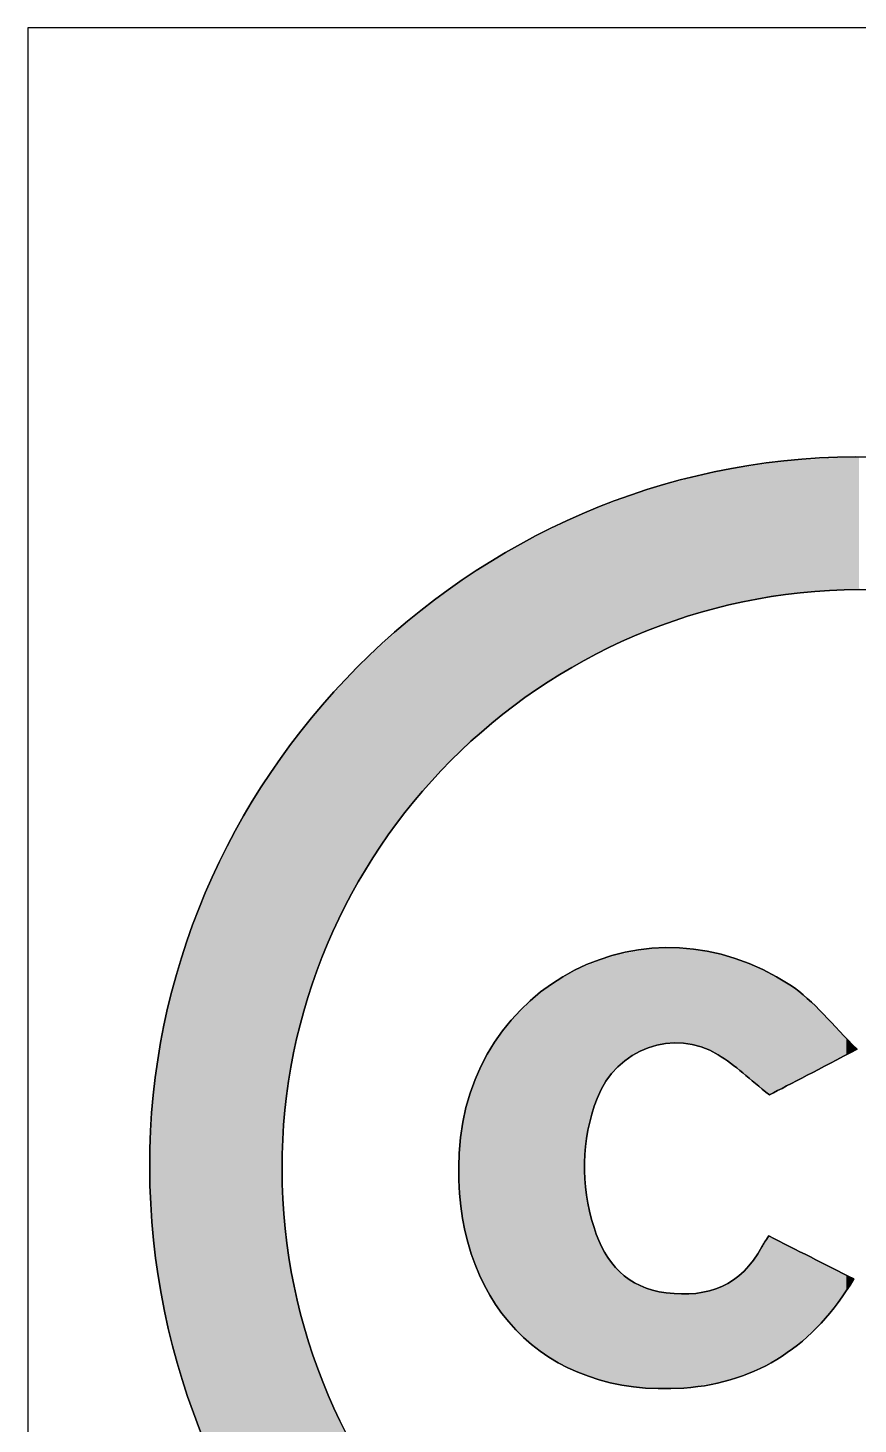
# Model space of a CAD drawing. Extents: x -255 to 680, y -360 to 140.
# Drawn here: x 51.93 to 64.12, y -325.98 to -305.47 of the extents above; entities that cross this region are included whole.
import ezdxf

# ---------------------------------------------------------------- set-up
doc = ezdxf.new("R2010")
doc.units = 0
doc.layers.add('CALQUE_1', color=7, linetype='CONTINUOUS')

# ---------------------------------------------------------------- blocks, each defined once
blk = doc.blocks.new('*U25')
at = {"layer": 'CALQUE_1', "color": 7}
for points in [[(62.431, -313.905), (62.074, -311.986), (62.431, -311.929)], [(62.497, -313.894), (62.431, -311.929), (62.497, -311.919)], [(62.431, -313.905), (62.431, -311.929), (62.497, -313.894)], [(63.035, -313.81), (62.497, -311.919), (63.035, -311.834)], [(62.497, -313.894), (62.497, -311.919), (63.035, -313.81)], [(63.111, -313.798), (63.035, -311.834), (63.111, -311.83)], [(63.035, -313.81), (63.035, -311.834), (63.111, -313.798)], [(63.273, -313.773), (63.111, -311.83), (63.273, -311.821)], [(63.111, -313.798), (63.111, -311.83), (63.273, -313.773)], [(63.346, -313.769), (63.273, -311.821), (63.346, -311.817)], [(63.273, -313.773), (63.273, -311.821), (63.346, -313.769)], [(64.087, -313.728), (63.346, -311.817), (64.087, -311.777)], [(63.346, -313.769), (63.346, -311.817), (64.087, -313.728)], [(64.087, -313.728), (64.087, -311.777), (64.139, -313.726)], [(64.139, -313.726), (64.087, -311.777), (64.139, -311.779)], [(61.619, -314.117), (61.073, -312.244), (61.619, -312.099)], [(61.678, -314.102), (61.619, -312.099), (61.678, -312.084)], [(61.619, -314.117), (61.619, -312.099), (61.678, -314.102)], [(62.011, -314.015), (61.678, -312.084), (62.011, -311.996)], [(61.678, -314.102), (61.678, -312.084), (62.011, -314.015)], [(62.074, -313.998), (62.011, -311.996), (62.074, -311.986)], [(62.011, -314.015), (62.011, -311.996), (62.074, -313.998)], [(62.074, -313.998), (62.074, -311.986), (62.431, -313.905)], [(60.84, -314.406), (60.146, -312.585), (60.84, -312.325)], [(60.893, -314.386), (60.84, -312.325), (60.893, -312.305)], [(60.84, -314.406), (60.84, -312.325), (60.893, -314.386)], [(61.021, -314.339), (60.893, -312.305), (61.021, -312.258)], [(60.893, -314.386), (60.893, -312.305), (61.021, -314.339)], [(61.073, -314.32), (61.021, -312.258), (61.073, -312.244)], [(61.021, -314.339), (61.021, -312.258), (61.073, -314.32)], [(61.073, -314.32), (61.073, -312.244), (61.619, -314.117)], [(60.071, -314.784), (59.441, -312.922), (60.071, -312.613)], [(60.099, -314.767), (60.071, -312.613), (60.099, -312.602)], [(60.071, -314.784), (60.071, -312.613), (60.099, -314.767)], [(60.114, -314.76), (60.099, -312.602), (60.114, -312.597)], [(60.099, -314.767), (60.099, -312.602), (60.114, -314.76)], [(60.146, -314.744), (60.114, -312.597), (60.146, -312.585)], [(60.114, -314.76), (60.114, -312.597), (60.146, -314.744)], [(60.146, -314.744), (60.146, -312.585), (60.84, -314.406)], [(59.4, -315.195), (59.201, -313.039), (59.4, -312.942)], [(59.441, -315.17), (59.4, -312.942), (59.441, -312.922)], [(59.4, -315.195), (59.4, -312.942), (59.441, -315.17)], [(59.441, -315.17), (59.441, -312.922), (60.071, -314.784)], [(59.165, -315.372), (58.783, -313.292), (59.165, -313.057)], [(59.201, -315.345), (59.165, -313.057), (59.201, -313.039)], [(59.165, -315.372), (59.165, -313.057), (59.201, -315.345)], [(59.201, -315.345), (59.201, -313.039), (59.4, -315.195)], [(58.747, -315.686), (58.339, -313.565), (58.747, -313.314)], [(58.783, -315.659), (58.747, -313.314), (58.783, -313.292)], [(58.747, -315.686), (58.747, -313.314), (58.783, -315.659)], [(58.783, -315.659), (58.783, -313.292), (59.165, -315.372)], [(58.309, -316.086), (58.176, -313.685), (58.309, -313.584)], [(58.339, -316.059), (58.309, -313.584), (58.339, -313.565)], [(58.309, -316.086), (58.309, -313.584), (58.339, -316.059)], [(58.339, -316.059), (58.339, -313.565), (58.747, -315.686)], [(58.145, -316.237), (57.624, -314.102), (58.145, -313.708)], [(58.176, -316.208), (58.145, -313.708), (58.176, -313.685)], [(58.145, -316.237), (58.145, -313.708), (58.176, -316.208)], [(58.176, -316.208), (58.176, -313.685), (58.309, -316.086)], [(57.509, -316.96), (57.131, -314.535), (57.509, -314.189)], [(57.535, -316.925), (57.509, -314.189), (57.535, -314.169)], [(57.509, -316.96), (57.509, -314.189), (57.535, -316.925)], [(57.597, -316.841), (57.535, -314.169), (57.597, -314.122)], [(57.535, -316.925), (57.535, -314.169), (57.597, -316.841)], [(57.624, -316.812), (57.597, -314.122), (57.624, -314.102)], [(57.597, -316.841), (57.597, -314.122), (57.624, -316.812)], [(57.624, -316.812), (57.624, -314.102), (58.145, -316.237)], [(57.109, -317.496), (56.793, -314.845), (57.109, -314.555)], [(57.131, -317.466), (57.109, -314.555), (57.131, -314.535)], [(57.109, -317.496), (57.109, -314.555), (57.131, -317.466)], [(57.131, -317.466), (57.131, -314.535), (57.509, -316.96)], [(56.684, -318.197), (56.342, -315.339), (56.684, -314.961)], [(56.702, -318.167), (56.684, -314.961), (56.702, -314.94)], [(56.684, -318.197), (56.684, -314.961), (56.702, -318.167)], [(56.77, -318.055), (56.702, -314.94), (56.77, -314.865)], [(56.702, -318.167), (56.702, -314.94), (56.77, -318.055)], [(56.793, -318.018), (56.77, -314.865), (56.793, -314.845)], [(56.77, -318.055), (56.77, -314.865), (56.793, -318.018)], [(56.793, -318.018), (56.793, -314.845), (57.109, -317.496)], [(56.327, -318.94), (56.118, -315.586), (56.327, -315.355)], [(56.342, -318.91), (56.327, -315.355), (56.342, -315.339)], [(56.327, -318.94), (56.327, -315.355), (56.342, -318.91)], [(56.342, -318.91), (56.342, -315.339), (56.684, -318.197)], [(56.098, -319.567), (56.053, -315.669), (56.098, -315.608)], [(56.118, -319.513), (56.098, -315.608), (56.118, -315.586)], [(56.098, -319.567), (56.098, -315.608), (56.118, -319.513)], [(56.118, -319.513), (56.118, -315.586), (56.327, -318.94)], [(56.043, -319.719), (55.841, -315.952), (56.043, -315.683)], [(56.053, -319.69), (56.043, -315.683), (56.053, -315.669)], [(56.043, -319.719), (56.043, -315.683), (56.053, -319.69)], [(56.053, -319.69), (56.053, -315.669), (56.098, -319.567)], [(55.834, -320.532), (55.71, -316.128), (55.834, -315.962)], [(55.841, -320.504), (55.834, -315.962), (55.841, -315.952)], [(55.834, -320.532), (55.834, -315.962), (55.841, -320.504)], [(55.841, -320.504), (55.841, -315.952), (56.043, -319.719)], [(55.665, -328.28), (55.516, -316.389), (55.665, -316.189)], [(55.707, -321.373), (55.665, -316.189), (55.707, -316.132)], [(55.665, -322.238), (55.665, -316.189), (55.707, -321.373)], [(55.71, -321.35), (55.707, -316.132), (55.71, -316.128)], [(55.707, -321.373), (55.707, -316.132), (55.71, -321.35)], [(55.71, -321.35), (55.71, -316.128), (55.834, -320.532)], [(55.498, -328.052), (54.991, -317.246), (55.498, -316.412)], [(55.516, -328.08), (55.498, -316.412), (55.516, -316.389)], [(55.498, -328.052), (55.498, -316.412), (55.516, -328.08)], [(55.516, -328.08), (55.516, -316.389), (55.665, -328.28)], [(54.976, -327.183), (54.55, -318.153), (54.976, -317.271)], [(54.991, -327.215), (54.976, -317.271), (54.991, -317.246)], [(54.976, -327.183), (54.976, -317.271), (54.991, -327.215)], [(54.991, -327.215), (54.991, -317.246), (55.498, -328.052)], [(54.537, -326.261), (54.197, -319.105), (54.537, -318.181)], [(54.55, -326.297), (54.537, -318.181), (54.55, -318.153)], [(54.537, -326.261), (54.537, -318.181), (54.55, -326.297)], [(54.55, -326.297), (54.55, -318.153), (54.976, -327.183)], [(54.186, -325.29), (53.938, -320.096), (54.186, -319.134)], [(54.197, -325.332), (54.186, -319.134), (54.197, -319.105)], [(54.186, -325.29), (54.186, -319.134), (54.197, -325.332)], [(54.197, -325.332), (54.197, -319.105), (54.537, -326.261)], [(53.93, -324.273), (53.777, -321.123), (53.93, -320.127)], [(53.938, -324.325), (53.93, -320.127), (53.938, -320.096)], [(53.93, -324.273), (53.93, -320.127), (53.938, -324.325)], [(53.938, -324.325), (53.938, -320.096), (54.186, -325.29)], [(53.773, -323.196), (53.721, -322.206), (53.773, -321.152)], [(53.777, -323.281), (53.773, -321.152), (53.777, -321.123)], [(53.773, -323.196), (53.773, -321.152), (53.777, -323.281)], [(53.777, -323.281), (53.777, -321.123), (53.93, -324.273)], [(55.665, -328.28), (55.665, -322.238), (55.707, -328.337)], [(55.707, -328.337), (55.665, -322.238), (55.707, -323.044)], [(55.707, -328.337), (55.707, -323.044), (55.71, -328.342)], [(55.71, -328.342), (55.707, -323.044), (55.71, -323.111)], [(55.71, -328.342), (55.71, -323.111), (55.834, -328.508)], [(55.834, -328.508), (55.71, -323.111), (55.834, -323.913)], [(55.834, -328.508), (55.834, -323.913), (55.841, -328.517)], [(55.841, -328.517), (55.834, -323.913), (55.841, -323.958)], [(55.841, -328.517), (55.841, -323.958), (56.043, -328.787)], [(56.043, -328.787), (55.841, -323.958), (56.043, -324.734)], [(56.043, -328.787), (56.043, -324.734), (56.053, -328.801)], [(56.053, -328.801), (56.043, -324.734), (56.053, -324.775)], [(56.053, -328.801), (56.053, -324.775), (56.098, -328.862)], [(56.098, -328.862), (56.053, -324.775), (56.098, -324.898)], [(56.098, -328.862), (56.098, -324.898), (56.118, -328.888)], [(56.118, -328.888), (56.098, -324.898), (56.118, -324.951)], [(56.118, -328.888), (56.118, -324.951), (56.327, -329.119)], [(56.327, -329.119), (56.118, -324.951), (56.327, -325.52)], [(56.327, -329.119), (56.327, -325.52), (56.342, -329.135)], [(56.342, -329.135), (56.327, -325.52), (56.342, -325.559)], [(56.342, -329.135), (56.342, -325.559), (56.684, -329.513)], [(56.684, -329.513), (56.342, -325.559), (56.684, -326.266)]]:
    blk.add_solid(points, dxfattribs=at)
blk = doc.blocks.new('*U33')
at = {"layer": 'CALQUE_1', "color": 7}
for points in [[(60.449, -320.913), (60.384, -319.152), (60.449, -319.126)], [(60.485, -320.862), (60.449, -319.126), (60.485, -319.112)], [(60.449, -320.913), (60.449, -319.126), (60.485, -320.862)], [(60.503, -320.836), (60.485, -319.112), (60.503, -319.105)], [(60.485, -320.862), (60.485, -319.112), (60.503, -320.836)], [(60.51, -320.829), (60.503, -319.105), (60.51, -319.102)], [(60.503, -320.836), (60.503, -319.105), (60.51, -320.829)], [(60.623, -320.713), (60.51, -319.102), (60.623, -319.082)], [(60.51, -320.829), (60.51, -319.102), (60.623, -320.713)], [(60.645, -320.69), (60.623, -319.082), (60.645, -319.077)], [(60.623, -320.713), (60.623, -319.082), (60.645, -320.69)], [(60.806, -320.571), (60.645, -319.077), (60.806, -319.048)], [(60.645, -320.69), (60.645, -319.077), (60.806, -320.571)], [(60.841, -320.554), (60.806, -319.048), (60.841, -319.042)], [(60.806, -320.571), (60.806, -319.048), (60.841, -320.554)], [(60.982, -320.48), (60.841, -319.042), (60.982, -319.016)], [(60.841, -320.554), (60.841, -319.042), (60.982, -320.48)], [(61.004, -320.473), (60.982, -319.016), (61.004, -319.012)], [(60.982, -320.48), (60.982, -319.016), (61.004, -320.473)], [(61.097, -320.442), (61.004, -319.012), (61.097, -318.995)], [(61.004, -320.473), (61.004, -319.012), (61.097, -320.442)], [(61.097, -320.442), (61.097, -318.995), (61.105, -320.44)], [(61.105, -320.44), (61.097, -318.995), (61.105, -318.995)], [(61.168, -320.419), (61.105, -318.995), (61.168, -318.993)], [(61.105, -320.44), (61.105, -318.995), (61.168, -320.419)], [(61.362, -320.388), (61.168, -318.993), (61.362, -318.987)], [(61.168, -320.419), (61.168, -318.993), (61.362, -320.388)], [(61.399, -320.388), (61.362, -318.987), (61.399, -318.986)], [(61.362, -320.388), (61.362, -318.987), (61.399, -320.388)], [(61.399, -320.388), (61.399, -318.986), (61.421, -320.388)], [(61.421, -320.388), (61.399, -318.986), (61.421, -318.987)], [(61.421, -320.388), (61.421, -318.987), (61.558, -320.389)], [(61.558, -320.389), (61.421, -318.987), (61.558, -318.996)], [(61.558, -320.389), (61.558, -318.996), (61.566, -320.39)], [(61.566, -320.39), (61.558, -318.996), (61.566, -318.997)], [(61.566, -320.39), (61.566, -318.997), (61.705, -320.414)], [(61.705, -320.414), (61.566, -318.997), (61.705, -319.006)], [(61.705, -320.414), (61.705, -319.006), (61.742, -320.421)], [(61.742, -320.421), (61.705, -319.006), (61.742, -319.012)], [(61.742, -320.421), (61.742, -319.012), (61.754, -320.423)], [(61.754, -320.423), (61.742, -319.012), (61.754, -319.015)], [(61.754, -320.423), (61.754, -319.015), (61.946, -320.492)], [(61.946, -320.492), (61.754, -319.015), (61.946, -319.047)], [(61.946, -320.492), (61.946, -319.047), (62.013, -320.527)], [(62.013, -320.527), (61.946, -319.047), (62.013, -319.058)], [(62.013, -320.527), (62.013, -319.058), (62.034, -320.538)], [(62.034, -320.538), (62.013, -319.058), (62.034, -319.064)], [(62.034, -320.538), (62.034, -319.064), (62.039, -320.54)], [(62.039, -320.54), (62.034, -319.064), (62.039, -319.065)], [(62.039, -320.54), (62.039, -319.065), (62.092, -320.573)], [(62.092, -320.573), (62.039, -319.065), (62.092, -319.08)], [(62.092, -320.573), (62.092, -319.08), (62.154, -320.614)], [(62.154, -320.614), (62.092, -319.08), (62.154, -319.097)], [(62.154, -320.614), (62.154, -319.097), (62.161, -320.618)], [(62.161, -320.618), (62.154, -319.097), (62.161, -319.099)], [(62.161, -320.618), (62.161, -319.099), (62.294, -320.721)], [(62.294, -320.721), (62.161, -319.099), (62.294, -319.136)], [(62.294, -320.721), (62.294, -319.136), (62.32, -320.74)], [(62.32, -320.74), (62.294, -319.136), (62.32, -319.143)], [(59.959, -325.198), (59.584, -319.558), (59.959, -319.319)], [(60.01, -325.224), (59.959, -319.319), (60.01, -319.299)], [(59.959, -325.198), (59.959, -319.319), (60.01, -325.224)], [(60.106, -325.255), (60.01, -319.299), (60.106, -319.261)], [(60.01, -325.224), (60.01, -319.299), (60.106, -325.255)], [(60.121, -321.906), (60.106, -319.261), (60.121, -319.255)], [(60.106, -322.262), (60.106, -319.261), (60.121, -321.906)], [(60.137, -321.816), (60.121, -319.255), (60.137, -319.249)], [(60.121, -321.906), (60.121, -319.255), (60.137, -321.816)], [(60.183, -321.551), (60.137, -319.249), (60.183, -319.231)], [(60.137, -321.816), (60.137, -319.249), (60.183, -321.551)], [(60.211, -321.459), (60.183, -319.231), (60.211, -319.22)], [(60.183, -321.551), (60.183, -319.231), (60.211, -321.459)], [(60.262, -321.296), (60.211, -319.22), (60.262, -319.2)], [(60.211, -321.459), (60.211, -319.22), (60.262, -321.296)], [(60.291, -321.2), (60.262, -319.2), (60.291, -319.188)], [(60.262, -321.296), (60.262, -319.2), (60.291, -321.2)], [(60.315, -321.151), (60.291, -319.188), (60.315, -319.179)], [(60.291, -321.2), (60.291, -319.188), (60.315, -321.151)], [(60.384, -321.006), (60.315, -319.179), (60.384, -319.152)], [(60.315, -321.151), (60.315, -319.179), (60.384, -321.006)], [(60.384, -321.006), (60.384, -319.152), (60.449, -320.913)], [(62.32, -320.74), (62.32, -319.143), (62.431, -320.826)], [(62.431, -320.826), (62.32, -319.143), (62.431, -319.186)], [(62.431, -320.826), (62.431, -319.186), (62.521, -320.9)], [(62.521, -320.9), (62.431, -319.186), (62.521, -319.22)], [(62.521, -320.9), (62.521, -319.22), (62.625, -320.988)], [(62.625, -320.988), (62.521, -319.22), (62.625, -319.26)], [(62.625, -320.988), (62.625, -319.26), (62.685, -321.037)], [(62.685, -321.037), (62.625, -319.26), (62.685, -319.29)], [(62.685, -321.037), (62.685, -319.29), (62.709, -321.058)], [(62.709, -321.058), (62.685, -319.29), (62.709, -319.303)], [(62.709, -321.058), (62.709, -319.303), (62.717, -321.064)], [(62.717, -321.064), (62.709, -319.303), (62.717, -319.307)], [(62.717, -321.064), (62.717, -319.307), (62.777, -321.113)], [(62.777, -321.113), (62.717, -319.307), (62.777, -319.337)], [(62.777, -321.113), (62.777, -319.337), (62.795, -321.128)], [(62.795, -321.128), (62.777, -319.337), (62.795, -319.346)], [(62.795, -321.128), (62.795, -319.346), (62.802, -321.13)], [(62.802, -321.13), (62.795, -319.346), (62.802, -319.349)], [(62.802, -321.13), (62.802, -319.349), (62.809, -321.132)], [(62.809, -321.132), (62.802, -319.349), (62.809, -319.353)], [(62.809, -321.132), (62.809, -319.353), (62.836, -321.142)], [(62.836, -321.142), (62.809, -319.353), (62.836, -319.367)], [(62.836, -321.142), (62.836, -319.367), (62.849, -321.135)], [(62.849, -321.135), (62.836, -319.367), (62.849, -319.373)], [(62.849, -321.135), (62.849, -319.373), (62.881, -321.118)], [(62.881, -321.118), (62.849, -319.373), (62.881, -319.389)], [(62.881, -321.118), (62.881, -319.389), (62.927, -321.094)], [(62.927, -321.094), (62.881, -319.389), (62.927, -319.412)], [(62.927, -321.094), (62.927, -319.412), (62.964, -321.075)], [(62.964, -321.075), (62.927, -319.412), (62.964, -319.435)], [(62.964, -321.075), (62.964, -319.435), (63.075, -321.017)], [(63.075, -321.017), (62.964, -319.435), (63.075, -319.501)], [(63.075, -321.017), (63.075, -319.501), (63.075, -321.017)], [(63.075, -321.017), (63.075, -319.501), (63.075, -319.501)], [(63.075, -321.017), (63.075, -319.501), (63.112, -320.998)], [(63.112, -320.998), (63.075, -319.501), (63.112, -319.525)], [(63.112, -320.998), (63.112, -319.525), (63.128, -320.989)], [(63.128, -320.989), (63.112, -319.525), (63.128, -319.536)], [(63.128, -320.989), (63.128, -319.536), (63.141, -320.983)], [(63.141, -320.983), (63.128, -319.536), (63.141, -319.544)], [(63.141, -320.983), (63.141, -319.544), (63.16, -320.973)], [(63.16, -320.973), (63.141, -319.544), (63.16, -319.557)], [(59.461, -324.905), (59.211, -319.876), (59.461, -319.637)], [(59.584, -325.001), (59.461, -319.637), (59.584, -319.558)], [(59.461, -324.905), (59.461, -319.637), (59.584, -325.001)], [(59.584, -325.001), (59.584, -319.558), (59.959, -325.198)], [(63.16, -320.973), (63.16, -319.557), (63.19, -320.957)], [(63.19, -320.957), (63.16, -319.557), (63.19, -319.578)], [(63.19, -320.957), (63.19, -319.578), (63.378, -320.859)], [(63.378, -320.859), (63.19, -319.578), (63.378, -319.73)], [(63.378, -320.859), (63.378, -319.73), (63.424, -320.835)], [(63.424, -320.835), (63.378, -319.73), (63.424, -319.777)], [(59.211, -324.711), (59.029, -320.05), (59.211, -319.876)], [(59.211, -324.711), (59.211, -319.876), (59.461, -324.905)], [(63.424, -320.835), (63.424, -319.777), (63.542, -320.774)], [(63.542, -320.774), (63.424, -319.777), (63.542, -319.895)], [(63.542, -320.774), (63.542, -319.895), (63.581, -320.753)], [(63.581, -320.753), (63.542, -319.895), (63.581, -319.934)], [(63.581, -320.753), (63.581, -319.934), (63.734, -320.673)], [(63.734, -320.673), (63.581, -319.934), (63.734, -320.087)], [(59.029, -324.508), (58.894, -320.223), (59.029, -320.05)], [(59.029, -324.508), (59.029, -320.05), (59.211, -324.711)], [(63.734, -320.673), (63.734, -320.087), (63.899, -320.588)], [(63.899, -320.588), (63.734, -320.087), (63.899, -320.259)], [(58.843, -324.276), (58.679, -320.549), (58.843, -320.289)], [(58.894, -324.358), (58.843, -320.289), (58.894, -320.223)], [(58.843, -324.276), (58.843, -320.289), (58.894, -324.358)], [(58.894, -324.358), (58.894, -320.223), (59.029, -324.508)], [(63.899, -320.588), (63.899, -320.259), (63.95, -320.561)], [(63.95, -320.561), (63.899, -320.259), (63.95, -320.313)], [(63.95, -320.561), (63.95, -320.313), (64.021, -320.524)], [(64.021, -320.524), (63.95, -320.313), (64.021, -320.387)], [(58.679, -324.014), (58.637, -320.633), (58.679, -320.549)], [(58.679, -324.014), (58.679, -320.549), (58.843, -324.276)], [(64.021, -320.524), (64.021, -320.387), (64.035, -320.517)], [(64.035, -320.517), (64.021, -320.387), (64.035, -320.401)], [(64.035, -320.517), (64.035, -320.401), (64.052, -320.508)], [(64.052, -320.508), (64.035, -320.401), (64.052, -320.419)], [(64.052, -320.508), (64.052, -320.419), (64.055, -320.506)], [(64.055, -320.506), (64.052, -320.419), (64.055, -320.422)], [(64.055, -320.506), (64.055, -320.422), (64.109, -320.478)], [(58.637, -323.947), (58.54, -320.828), (58.637, -320.633)], [(58.637, -323.947), (58.637, -320.633), (58.679, -324.014)], [(58.54, -323.713), (58.444, -321.081), (58.54, -320.828)], [(58.54, -323.713), (58.54, -320.828), (58.637, -323.947)], [(58.427, -323.411), (58.341, -321.442), (58.427, -321.126)], [(58.444, -323.481), (58.427, -321.126), (58.444, -321.081)], [(58.427, -323.411), (58.427, -321.126), (58.444, -323.481)], [(58.444, -323.481), (58.444, -321.081), (58.54, -323.713)], [(58.317, -322.966), (58.286, -321.774), (58.317, -321.584)], [(58.341, -323.062), (58.317, -321.584), (58.341, -321.442)], [(58.317, -322.966), (58.317, -321.584), (58.341, -323.062)], [(58.341, -323.062), (58.341, -321.442), (58.427, -323.411)], [(58.286, -322.644), (58.262, -322.106), (58.286, -321.774)], [(58.286, -322.644), (58.286, -321.774), (58.317, -322.966)], [(58.262, -322.404), (58.262, -322.403), (58.262, -322.106)], [(58.262, -322.404), (58.262, -322.106), (58.286, -322.644)], [(60.106, -325.255), (60.106, -322.262), (60.121, -325.26)], [(60.121, -325.26), (60.106, -322.262), (60.121, -322.438)], [(60.121, -325.26), (60.121, -322.438), (60.137, -325.265)], [(60.137, -325.265), (60.121, -322.438), (60.137, -322.62)], [(60.137, -325.265), (60.137, -322.62), (60.183, -325.28)], [(60.183, -325.28), (60.137, -322.62), (60.183, -322.84)], [(60.183, -325.28), (60.183, -322.84), (60.211, -325.289)], [(60.211, -325.289), (60.183, -322.84), (60.211, -322.978)], [(60.211, -325.289), (60.211, -322.978), (60.262, -325.305)], [(60.262, -325.305), (60.211, -322.978), (60.262, -323.146)], [(60.262, -325.305), (60.262, -323.146), (60.291, -325.315)], [(60.291, -325.315), (60.262, -323.146), (60.291, -323.224)], [(60.291, -325.315), (60.291, -323.224), (60.315, -325.322)], [(60.315, -325.322), (60.291, -323.224), (60.315, -323.286)], [(62.795, -325.102), (62.777, -323.272), (62.795, -323.245)], [(62.802, -325.098), (62.795, -323.245), (62.802, -323.234)], [(62.795, -325.102), (62.795, -323.245), (62.802, -325.098)], [(62.809, -325.093), (62.802, -323.234), (62.809, -323.224)], [(62.802, -325.098), (62.802, -323.234), (62.809, -325.093)], [(62.809, -325.093), (62.809, -323.224), (62.836, -325.077)], [(62.836, -325.077), (62.809, -323.224), (62.836, -323.234)], [(62.836, -325.077), (62.836, -323.234), (62.849, -325.069)], [(62.849, -325.069), (62.836, -323.234), (62.849, -323.239)], [(62.849, -325.069), (62.849, -323.239), (62.881, -325.05)], [(62.881, -325.05), (62.849, -323.239), (62.881, -323.255)], [(60.315, -325.322), (60.315, -323.286), (60.384, -325.345)], [(60.384, -325.345), (60.315, -323.286), (60.384, -323.416)], [(60.384, -325.345), (60.384, -323.416), (60.449, -325.365)], [(60.449, -325.365), (60.384, -323.416), (60.449, -323.538)], [(62.685, -325.169), (62.625, -323.505), (62.685, -323.417)], [(62.709, -325.154), (62.685, -323.417), (62.709, -323.38)], [(62.685, -325.169), (62.685, -323.417), (62.709, -325.154)], [(62.717, -325.149), (62.709, -323.38), (62.717, -323.367)], [(62.709, -325.154), (62.709, -323.38), (62.717, -325.149)], [(62.777, -325.113), (62.717, -323.367), (62.777, -323.272)], [(62.717, -325.149), (62.717, -323.367), (62.777, -325.113)], [(62.777, -325.113), (62.777, -323.272), (62.795, -325.102)], [(62.881, -325.05), (62.881, -323.255), (62.927, -325.022)], [(62.927, -325.022), (62.881, -323.255), (62.927, -323.279)], [(62.927, -325.022), (62.927, -323.279), (62.964, -324.999)], [(62.964, -324.999), (62.927, -323.279), (62.964, -323.297)], [(62.964, -324.999), (62.964, -323.297), (63.075, -324.932)], [(63.075, -324.932), (62.964, -323.297), (63.075, -323.354)], [(63.075, -324.932), (63.075, -323.354), (63.075, -324.932)], [(63.075, -324.932), (63.075, -323.354), (63.075, -323.354)], [(63.075, -324.932), (63.075, -323.354), (63.112, -324.91)], [(63.112, -324.91), (63.075, -323.354), (63.112, -323.372)], [(63.112, -324.91), (63.112, -323.372), (63.128, -324.9)], [(63.128, -324.9), (63.112, -323.372), (63.128, -323.381)], [(63.128, -324.9), (63.128, -323.381), (63.141, -324.892)], [(63.141, -324.892), (63.128, -323.381), (63.141, -323.387)], [(63.141, -324.892), (63.141, -323.387), (63.16, -324.881)], [(63.16, -324.881), (63.141, -323.387), (63.16, -323.397)], [(63.16, -324.881), (63.16, -323.397), (63.19, -324.853)], [(63.19, -324.853), (63.16, -323.397), (63.19, -323.412)], [(63.19, -324.853), (63.19, -323.412), (63.378, -324.684)], [(63.378, -324.684), (63.19, -323.412), (63.378, -323.507)], [(60.449, -325.365), (60.449, -323.538), (60.485, -325.377)], [(60.485, -325.377), (60.449, -323.538), (60.485, -323.581)], [(60.485, -325.377), (60.485, -323.581), (60.503, -325.38)], [(60.503, -325.38), (60.485, -323.581), (60.503, -323.603)], [(60.503, -325.38), (60.503, -323.603), (60.51, -325.381)], [(60.51, -325.381), (60.503, -323.603), (60.51, -323.611)], [(60.51, -325.381), (60.51, -323.611), (60.623, -325.398)], [(60.623, -325.398), (60.51, -323.611), (60.623, -323.747)], [(62.625, -325.19), (62.521, -323.661), (62.625, -323.505)], [(62.625, -325.19), (62.625, -323.505), (62.685, -325.169)], [(63.378, -324.684), (63.378, -323.507), (63.424, -324.642)], [(63.424, -324.642), (63.378, -323.507), (63.424, -323.531)], [(63.424, -324.642), (63.424, -323.531), (63.542, -324.535)], [(63.542, -324.535), (63.424, -323.531), (63.542, -323.59)], [(63.542, -324.535), (63.542, -323.59), (63.581, -324.5)], [(63.581, -324.5), (63.542, -323.59), (63.581, -323.61)], [(63.581, -324.5), (63.581, -323.61), (63.734, -324.305)], [(63.734, -324.305), (63.581, -323.61), (63.734, -323.687)], [(60.623, -325.398), (60.623, -323.747), (60.645, -325.401)], [(60.645, -325.401), (60.623, -323.747), (60.645, -323.764)], [(60.645, -325.401), (60.645, -323.764), (60.806, -325.425)], [(60.806, -325.425), (60.645, -323.764), (60.806, -323.883)], [(62.32, -325.301), (62.294, -323.866), (62.32, -323.842)], [(62.431, -325.26), (62.32, -323.842), (62.431, -323.742)], [(62.32, -325.301), (62.32, -323.842), (62.431, -325.26)], [(62.521, -325.228), (62.431, -323.742), (62.521, -323.661)], [(62.431, -325.26), (62.431, -323.742), (62.521, -325.228)], [(62.521, -325.228), (62.521, -323.661), (62.625, -325.19)], [(63.734, -324.305), (63.734, -323.687), (63.899, -324.095)], [(63.899, -324.095), (63.734, -323.687), (63.899, -323.771)], [(63.899, -324.095), (63.899, -323.771), (63.95, -324.03)], [(63.95, -324.03), (63.899, -323.771), (63.95, -323.797)], [(63.95, -324.03), (63.95, -323.797), (64.021, -323.92)], [(64.021, -323.92), (63.95, -323.797), (64.021, -323.832)], [(64.021, -323.92), (64.021, -323.832), (64.035, -323.898)], [(64.035, -323.898), (64.021, -323.832), (64.035, -323.839)], [(64.035, -323.898), (64.035, -323.839), (64.052, -323.87)], [(64.052, -323.87), (64.035, -323.839), (64.052, -323.848)], [(64.052, -323.87), (64.052, -323.848), (64.055, -323.865)], [(60.806, -325.425), (60.806, -323.883), (60.841, -325.43)], [(60.841, -325.43), (60.806, -323.883), (60.841, -323.909)], [(60.841, -325.43), (60.841, -323.909), (60.982, -325.452)], [(60.982, -325.452), (60.841, -323.909), (60.982, -323.967)], [(60.982, -325.452), (60.982, -323.967), (61.004, -325.455)], [(61.004, -325.455), (60.982, -323.967), (61.004, -323.976)], [(61.004, -325.455), (61.004, -323.976), (61.097, -325.455)], [(61.097, -325.455), (61.004, -323.976), (61.097, -324.014)], [(61.097, -325.455), (61.097, -324.014), (61.105, -325.455)], [(61.105, -325.455), (61.097, -324.014), (61.105, -324.017)], [(61.105, -325.455), (61.105, -324.017), (61.168, -325.455)], [(61.168, -325.455), (61.105, -324.017), (61.168, -324.027)], [(61.168, -325.455), (61.168, -324.027), (61.362, -325.455)], [(61.362, -325.455), (61.168, -324.027), (61.362, -324.059)], [(61.362, -325.455), (61.362, -324.059), (61.399, -325.455)], [(61.399, -325.455), (61.362, -324.059), (61.399, -324.065)], [(61.705, -325.432), (61.566, -324.067), (61.705, -324.065)], [(61.742, -325.427), (61.705, -324.065), (61.742, -324.064)], [(61.705, -325.432), (61.705, -324.065), (61.742, -325.427)], [(61.754, -325.424), (61.742, -324.064), (61.754, -324.061)], [(61.742, -325.427), (61.742, -324.064), (61.754, -325.424)], [(61.946, -325.394), (61.754, -324.061), (61.946, -324.018)], [(61.754, -325.424), (61.754, -324.061), (61.946, -325.394)], [(62.013, -325.383), (61.946, -324.018), (62.013, -324.003)], [(61.946, -325.394), (61.946, -324.018), (62.013, -325.383)], [(62.034, -325.38), (62.013, -324.003), (62.034, -323.998)], [(62.013, -325.383), (62.013, -324.003), (62.034, -325.38)], [(62.039, -325.379), (62.034, -323.998), (62.039, -323.996)], [(62.034, -325.38), (62.034, -323.998), (62.039, -325.379)], [(62.092, -325.371), (62.039, -323.996), (62.092, -323.968)], [(62.039, -325.379), (62.039, -323.996), (62.092, -325.371)], [(62.154, -325.361), (62.092, -323.968), (62.154, -323.937)], [(62.092, -325.371), (62.092, -323.968), (62.154, -325.361)], [(62.161, -325.358), (62.154, -323.937), (62.161, -323.933)], [(62.154, -325.361), (62.154, -323.937), (62.161, -325.358)], [(62.294, -325.31), (62.161, -323.933), (62.294, -323.866)], [(62.161, -325.358), (62.161, -323.933), (62.294, -325.31)], [(62.294, -325.31), (62.294, -323.866), (62.32, -325.301)], [(61.399, -325.455), (61.399, -324.065), (61.421, -325.455)], [(61.421, -325.455), (61.399, -324.065), (61.421, -324.069)], [(61.558, -325.455), (61.421, -324.069), (61.558, -324.067)], [(61.421, -325.455), (61.421, -324.069), (61.558, -325.455)], [(61.558, -325.455), (61.558, -324.067), (61.566, -325.455)], [(61.566, -325.455), (61.558, -324.067), (61.566, -324.067)], [(61.566, -325.455), (61.566, -324.067), (61.705, -325.432)]]:
    blk.add_solid(points, dxfattribs=at)
blk = doc.blocks.new('BLOCK_9')
at = {"layer": 'CALQUE_1'}
for points, knots in [([(128.063, -328.741), (127.915, -328.735), (127.767, -328.723), (127.619, -328.723), (109.955, -328.722), (92.291, -328.723), (74.627, -328.715), (74.323, -328.715), (74.142, -328.8), (73.959, -329.051), (71.296, -332.703), (67.689, -334.455), (63.189, -334.126), (59.482, -333.854), (56.545, -332.082), (54.382, -329.054), (54.213, -328.818), (54.051, -328.701), (53.753, -328.715), (53.147, -328.744), (52.54, -328.735), (51.933, -328.741), (51.933, -320.986), (51.933, -313.232), (51.933, -305.474), (77.31, -305.474), (102.687, -305.474), (128.063, -305.474), (128.063, -313.232), (128.063, -320.986), (128.063, -328.741)], [0, 0, 0, 0, 1, 1, 1, 2, 2, 2, 3, 3, 3, 4, 4, 4, 5, 5, 5, 6, 6, 6, 7, 7, 7, 8, 8, 8, 9, 9, 9, 10, 10, 10, 10]), ([(64.178, -332.692), (69.95, -332.677), (74.625, -327.99), (74.616, -322.225), (74.607, -316.422), (69.911, -311.763), (64.087, -311.777), (58.41, -311.791), (53.708, -316.522), (53.721, -322.206), (53.735, -328.015), (58.413, -332.706), (64.178, -332.692)], [0, 0, 0, 0, 1, 1, 1, 2, 2, 2, 3, 3, 3, 4, 4, 4, 4]), ([(64.178, -332.692), (58.413, -332.706), (53.735, -328.015), (53.721, -322.206), (53.708, -316.522), (58.41, -311.791), (64.087, -311.777), (69.911, -311.763), (74.607, -316.422), (74.616, -322.225), (74.625, -327.99), (69.95, -332.677), (64.178, -332.692)], [0, 0, 0, 0, 1, 1, 1, 2, 2, 2, 3, 3, 3, 4, 4, 4, 4]), ([(72.67, -322.212), (72.651, -317.504), (68.834, -313.708), (64.139, -313.726), (59.462, -313.743), (55.656, -317.567), (55.665, -322.238), (55.674, -326.954), (59.5, -330.758), (64.219, -330.743), (68.886, -330.728), (72.689, -326.889), (72.67, -322.212)], [0, 0, 0, 0, 1, 1, 1, 2, 2, 2, 3, 3, 3, 4, 4, 4, 4]), ([(72.67, -322.212), (72.689, -326.889), (68.886, -330.728), (64.219, -330.743), (59.5, -330.758), (55.674, -326.954), (55.665, -322.238), (55.656, -317.567), (59.462, -313.743), (64.139, -313.726), (68.834, -313.708), (72.651, -317.504), (72.67, -322.212)], [0, 0, 0, 0, 1, 1, 1, 2, 2, 2, 3, 3, 3, 4, 4, 4, 4]), ([(64.109, -320.478), (63.751, -320.129), (63.48, -319.767), (63.124, -319.533), (61.032, -318.16), (58.396, -319.511), (58.266, -322.004), (58.153, -324.179), (59.5, -325.601), (61.566, -325.455), (62.664, -325.377), (63.48, -324.82), (64.062, -323.853), (63.622, -323.63), (63.219, -323.426), (62.811, -323.22), (62.761, -323.298), (62.732, -323.337), (62.709, -323.38), (62.409, -323.951), (61.917, -324.134), (61.308, -324.057), (60.735, -323.986), (60.408, -323.622), (60.246, -323.097), (60.049, -322.462), (60.055, -321.821), (60.291, -321.2), (60.569, -320.469), (61.425, -320.162), (62.069, -320.558), (62.319, -320.712), (62.535, -320.921), (62.822, -321.149), (63.127, -320.99), (63.563, -320.763), (64.109, -320.478)], [0, 0, 0, 0, 1, 1, 1, 2, 2, 2, 3, 3, 3, 4, 4, 4, 5, 5, 5, 6, 6, 6, 7, 7, 7, 8, 8, 8, 9, 9, 9, 10, 10, 10, 11, 11, 11, 12, 12, 12, 12]), ([(64.109, -320.478), (63.563, -320.763), (63.127, -320.99), (62.822, -321.149), (62.535, -320.921), (62.319, -320.712), (62.069, -320.558), (61.425, -320.162), (60.569, -320.469), (60.291, -321.2), (60.055, -321.821), (60.049, -322.462), (60.246, -323.097), (60.408, -323.622), (60.735, -323.986), (61.308, -324.057), (61.917, -324.134), (62.409, -323.951), (62.709, -323.38), (62.732, -323.337), (62.761, -323.298), (62.811, -323.22), (63.219, -323.426), (63.622, -323.63), (64.062, -323.853), (63.48, -324.82), (62.664, -325.377), (61.566, -325.455), (59.5, -325.601), (58.153, -324.179), (58.266, -322.004), (58.396, -319.511), (61.032, -318.16), (63.124, -319.533), (63.48, -319.767), (63.751, -320.129), (64.109, -320.478)], [0, 0, 0, 0, 1, 1, 1, 2, 2, 2, 3, 3, 3, 4, 4, 4, 5, 5, 5, 6, 6, 6, 7, 7, 7, 8, 8, 8, 9, 9, 9, 10, 10, 10, 11, 11, 11, 12, 12, 12, 12])]:
    blk.add_open_spline(points, degree=3, knots=knots, dxfattribs=at)
at = {"layer": 'CALQUE_1', "color": 7}
for name in ['*U25', '*U33']:
    blk.add_blockref(name, (0, 0), dxfattribs=at)
blk = doc.blocks.new('BLOCK_8')
at = {"layer": 'CALQUE_1'}
blk.add_blockref('BLOCK_9', (0, 0), dxfattribs=at)
blk = doc.blocks.new('BLOCK_7')
at = {"layer": 'CALQUE_1'}
blk.add_blockref('BLOCK_8', (0, 0), dxfattribs=at)

msp = doc.modelspace()

# ---------------------------------------------------------------- block references
at = {"layer": 'CALQUE_1'}
msp.add_blockref('BLOCK_7', (0, 0), dxfattribs=at)

doc.saveas('drawing.dxf')
